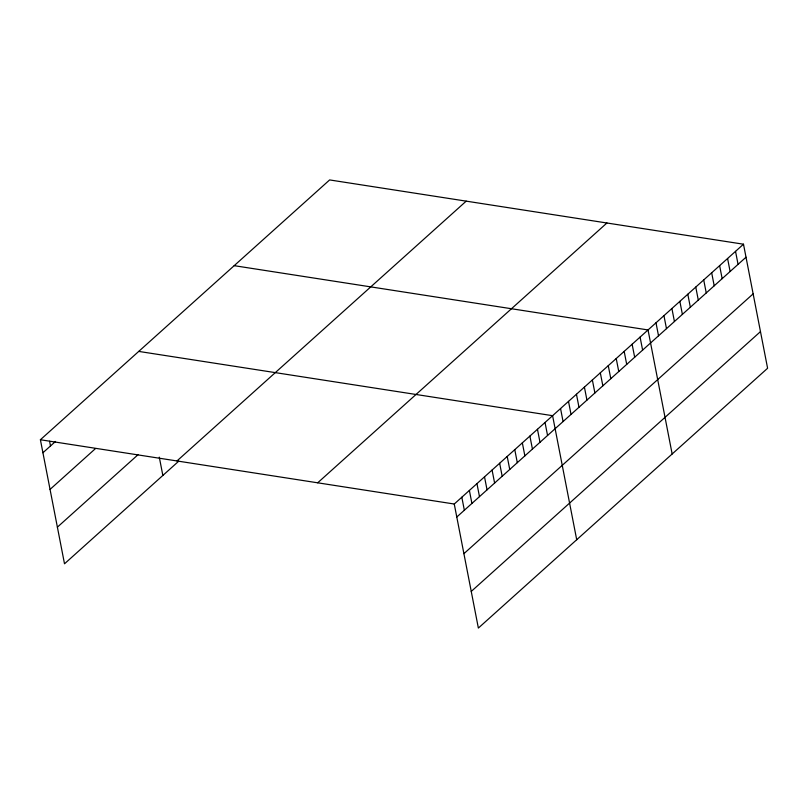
<?xml version="1.0" encoding="UTF-8"?>
<svg xmlns="http://www.w3.org/2000/svg" width="808" height="808" viewBox="0 0 808 808"><rect width="100%" height="100%" fill="white"/><g stroke="black" fill="none" stroke-linecap="round" stroke-linejoin="round"><path stroke-width="1.21" d="M178.76 461.166L64.509 563.792L40.4 439.744L329.634 179.931L743.491 244.208L767.6 368.256L478.366 628.068L454.258 504.02L743.491 244.208M42.925 452.753L55.54 441.431M50.056 489.396L95.435 448.622M57.388 527.149L138.077 454.672M176.972 460.954L466.206 201.142M317.685 482.81L606.919 222.998M456.783 517.029L746.016 257.217M463.903 553.672L753.137 293.859M471.246 591.426L760.48 331.613M234.189 265.67L648.036 329.947L672.155 453.995M138.734 351.409L552.591 415.686L576.71 539.734M40.4 439.744L454.258 504.02M735.533 251.349L738.058 264.357M727.584 258.499L730.109 271.498M719.625 265.64L722.15 278.649M711.676 272.781L714.201 285.79M703.717 279.932L706.242 292.94M695.769 287.072L698.294 300.081M687.81 294.223L690.335 307.222M679.861 301.364L682.386 314.373M671.903 308.505L674.428 321.513M663.944 315.655L666.479 328.664M655.995 322.796L658.52 335.805M640.087 337.087L642.612 350.096M632.129 344.238L634.664 357.237M624.18 351.379L626.705 364.388M616.221 358.52L618.756 371.529M608.273 365.671L610.798 378.679M600.314 372.811L602.849 385.82M592.365 379.962L594.89 392.961M584.406 387.103L586.941 400.111M576.457 394.243L578.982 407.252M568.499 401.394L571.034 414.403M560.55 408.535L563.075 421.544M545.026 422.473L547.561 435.482M537.461 429.27L539.996 442.279M529.896 436.067L532.432 449.076M522.342 442.865L524.867 455.874M514.777 449.662L517.302 462.661M507.212 456.449L509.737 469.458M499.647 463.247L502.172 476.255M492.082 470.044L494.607 483.053M484.517 476.841L487.042 489.84M476.952 483.628L479.477 496.637M469.387 490.426L471.912 503.435M461.822 497.223L464.348 510.232M159.287 457.136L162.852 475.457M49.571 441.229L50.49 445.955"/></g></svg>
